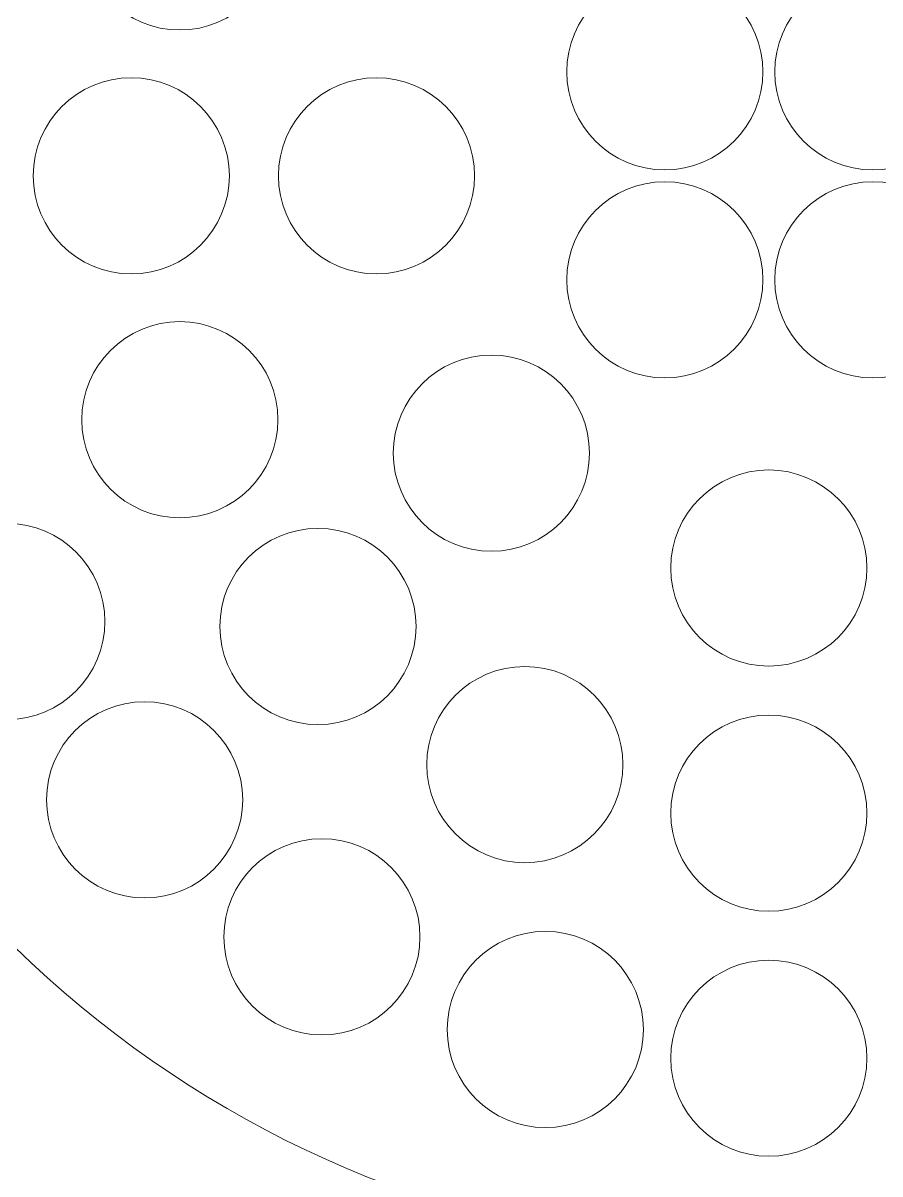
# Model space of a CAD drawing. Header units: millimetres. Extents: x -177800 to -26107, y -132450 to -18386.
# Drawn here: x -167399.4 to -167355.7, y -125644.9 to -125586.2 of the extents above; entities that cross this region are included whole.
import ezdxf

# ---------------------------------------------------------------- set-up
doc = ezdxf.new("R2010")
doc.units = ezdxf.units.MM
doc.layers.add('0-1', color=7, linetype='Continuous', lineweight=5)
doc.layers.add('M-_SANIFIXR_E', color=6, linetype='Continuous', lineweight=9, true_color=0xff00ff)

# ---------------------------------------------------------------- blocks, each defined once
blk = doc.blocks.new('IDA - Floor Trap Cover - Floor Trap Cover-4528604-BLK 2 UPPER ROOF PLAN')
at = {"layer": 'M-_SANIFIXR_E'}
for centre in [(-22.727, 38.839), (0, 32.5), (-31.82, 31.82), (-12.437, 30.026), (12.437, 30.026), (-38.808, 22.781), (-22.981, 22.981), (0, 20), (-14.142, 14.142), (-30.026, 12.437), (-43.534, 11.393), (-5.303, 5.303), (5.303, 5.303), (-45, 0), (-32.5, 0), (-20, 0), (-5.303, -5.303), (5.303, -5.303)]:
    blk.add_circle(centre, 5, dxfattribs=at)
blk.add_arc((0, 0), 55, 103.13656, 256.95004, dxfattribs=at)
blk = doc.blocks.new('1599_DB_A_BLK3_1STGD_R21_rvt-1-BLK 2 UPPER ROOF PLAN')
at = {"layer": 'M-_SANIFIXR_E', "rotation": 89.99999999999913}
blk.add_blockref('IDA - Floor Trap Cover - Floor Trap Cover-4528604-BLK 2 UPPER ROOF PLAN', (-167361.372, -125593.96), dxfattribs=at)

msp = doc.modelspace()

# ---------------------------------------------------------------- block references
at = {"layer": '0-1'}
msp.add_blockref('1599_DB_A_BLK3_1STGD_R21_rvt-1-BLK 2 UPPER ROOF PLAN', (0, 0), dxfattribs=at)

doc.saveas('drawing.dxf')
